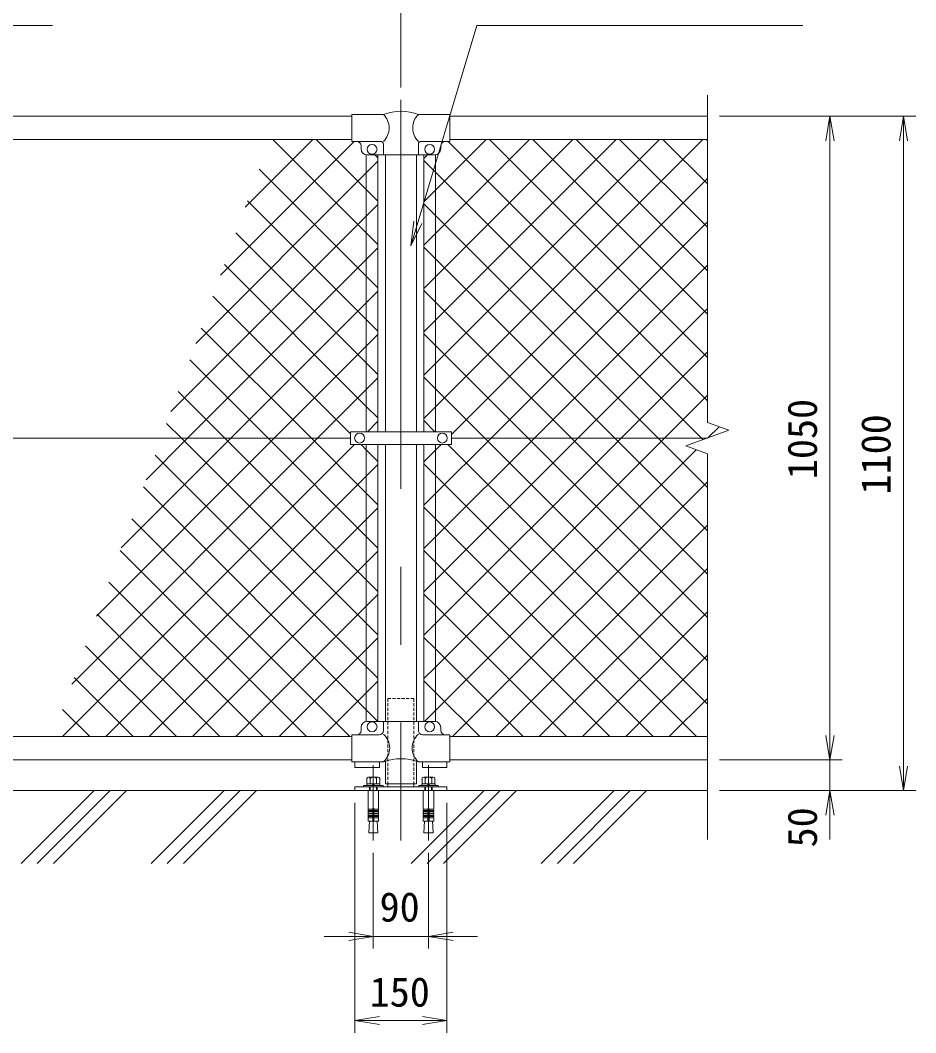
# Model space of a CAD drawing. Units: millimetres, scale not verified. Extents: x -4200 to 4200, y -2970 to 2970.
# Drawn here: x -2006 to -545, y 265 to 1917 of the extents above; entities that cross this region are included whole.
import ezdxf
from ezdxf.enums import TextEntityAlignment as Align

# ---------------------------------------------------------------- set-up
doc = ezdxf.new("R2010")
doc.units = ezdxf.units.MM
doc.header["$LTSCALE"] = 20
doc.linetypes.add('USER1', pattern=[50.8, 31.75, -6.35, 6.35, -6.35])
doc.linetypes.add('USER2', pattern=[0.375, 0.25, -0.125])
for name, color, linetype, lineweight in [('0-0_D-BMK', 2, 'USER1', 13), ('0-1_D-STR1', 1, 'Continuous', 18), ('0-2_D-STR-DIM', 7, 'Continuous', 9), ('0-3_0', 3, 'Continuous', 18), ('0-5_D-STR3', 3, 'Continuous', 13), ('0-6_D-STR2', 7, 'Continuous', 9), ('0-7_D-STR-TXT', 7, 'Continuous', 9), ('0-B_D-BGD', 7, 'Continuous', 9), ('0-D_D-DCR-HCH', 7, 'Continuous', 9)]:
    doc.layers.add(name, color=color, linetype=linetype, lineweight=lineweight)
doc.styles.add('ＭＳ ゴシック', font='')
doc.styles.get('ＭＳ ゴシック').set_extended_font_data('MS Gothic')

# ---------------------------------------------------------------- blocks, each defined once
blk = doc.blocks.new('_Open')
at = {"layer": '0-3_0', "color": 7, "lineweight": 9}
blk.add_line((-20, 3.33), (0, 0), dxfattribs=at)
blk.add_lwpolyline([(-20, -3.33), (0, 0), (-20, 0)], dxfattribs=at)

msp = doc.modelspace()

# ---------------------------------------------------------------- linework, layer by layer
at = {"layer": '0-0_D-BMK'}
for p, q in [((-1384.65, 1787.29), (-1384.65, 578.82)), ((-1429.65, 701.83), (-1429.65, 578.82)), ((-1339.65, 701.83), (-1339.65, 578.82))]:
    msp.add_line(p, q, dxfattribs=at)
at = {"layer": '0-1_D-STR1'}
for p, q in [((-3304.65, 1760.23), (-1464.65, 1760.23)), ((-1304.65, 1760.23), (-884.65, 1760.23)), ((-3304.65, 1722.23), (-1464.65, 1722.23)), ((-1304.65, 1722.23), (-884.65, 1722.23)), ((-1410.05, 1697.23), (-1410.05, 1245.73)), ((-1359.25, 1697.23), (-1359.25, 1245.73)), ((-1410.05, 1224.73), (-1410.05, 773.23)), ((-1359.25, 1224.73), (-1359.25, 773.23)), ((-3304.65, 748.23), (-1464.65, 748.23)), ((-1304.65, 748.23), (-884.65, 748.23)), ((-3304.65, 710.23), (-1464.65, 710.23)), ((-1304.65, 710.23), (-884.65, 710.23)), ((-1410.05, 707.23), (-1410.05, 671.23)), ((-1359.25, 707.23), (-1359.25, 671.23)), ((-1410.05, 671.23), (-1359.25, 671.23))]:
    msp.add_line(p, q, dxfattribs=at)
at = {"layer": '0-2_D-STR-DIM'}
for p, q in [((-1384.65, 1807.29), (-1384.65, 2095.23)), ((-1384.65, 1807.29), (-1384.65, 2095.23)), ((-884.65, 1794.49), (-884.65, 1260.88)), ((-864.65, 1760.23), (-664.65, 1760.23)), ((-864.65, 1760.23), (-544.65, 1760.23)), ((-684.65, 1720.23), (-684.65, 750.23)), ((-564.65, 1720.23), (-564.65, 700.23)), ((-849.42, 1248.05), (-884.65, 1260.88)), ((-919.89, 1222.4), (-849.42, 1248.05)), ((-884.65, 1209.57), (-919.89, 1222.4)), ((-884.65, 1209.57), (-884.65, 580.23)), ((-684.65, 750.23), (-684.65, 790.23)), ((-864.65, 710.23), (-664.65, 710.23)), ((-864.65, 710.23), (-664.65, 710.23)), ((-684.65, 710.23), (-684.65, 660.23)), ((-864.65, 660.23), (-664.65, 660.23)), ((-864.65, 660.23), (-544.65, 660.23)), ((-1459.65, 640.23), (-1459.65, 265.22)), ((-1309.65, 640.23), (-1309.65, 265.22)), ((-684.65, 620.23), (-684.65, 580.23)), ((-1429.65, 558.82), (-1429.65, 402.4)), ((-1339.65, 558.82), (-1339.65, 402.4)), ((-1469.65, 422.4), (-1509.65, 422.4)), ((-1429.65, 422.4), (-1339.65, 422.4)), ((-1299.65, 422.4), (-1259.65, 422.4)), ((-1419.65, 285.22), (-1349.65, 285.22))]:
    msp.add_line(p, q, dxfattribs=at)
at = {"layer": '0-5_D-STR3'}
for p, q in [((-1464.65, 1763.23), (-1464.65, 1719.23)), ((-1464.65, 1763.23), (-1413.2, 1763.23)), ((-1356.1, 1763.23), (-1304.65, 1763.23)), ((-1304.65, 1763.23), (-1304.65, 1719.23)), ((-1464.65, 1719.23), (-1417.9, 1719.23)), ((-1351.4, 1719.23), (-1304.65, 1719.23)), ((-1449.65, 1712.23), (-1449.65, 1707.23)), ((-1413.2, 1714.53), (-1413.2, 1697.23)), ((-1356.1, 1714.53), (-1356.1, 1697.23)), ((-1319.65, 1712.23), (-1319.65, 1707.23)), ((-1441.15, 1697.23), (-1441.15, 1245.73)), ((-1439.65, 1697.23), (-1329.65, 1697.23)), ((-1422.15, 1697.23), (-1422.15, 1245.73)), ((-1347.15, 1697.23), (-1347.15, 1245.73)), ((-1328.15, 1697.23), (-1328.15, 1245.73)), ((-1467.15, 1245.73), (-1467.15, 1224.73)), ((-1302.15, 1245.73), (-1467.15, 1245.73)), ((-1302.15, 1245.73), (-1302.15, 1224.73)), ((-3307.66, 1235.23), (-1467.15, 1235.23)), ((-1302.15, 1224.73), (-1467.15, 1224.73)), ((-1441.15, 1224.73), (-1441.15, 773.11)), ((-1422.15, 1224.73), (-1422.15, 773.23)), ((-1347.15, 1224.73), (-1347.15, 773.23)), ((-1328.15, 1224.73), (-1328.15, 773.11)), ((-1302.15, 1235.23), (-884.65, 1235.23)), ((-1449.65, 763.23), (-1449.65, 758.23)), ((-1439.65, 773.23), (-1329.65, 773.23)), ((-1413.2, 773.23), (-1413.2, 758.23)), ((-1356.1, 773.23), (-1356.1, 758.23)), ((-1319.65, 763.23), (-1319.65, 758.23)), ((-1464.65, 751.23), (-1464.65, 707.23)), ((-1420.2, 751.23), (-1464.65, 751.23)), ((-1304.65, 751.23), (-1349.1, 751.23)), ((-1304.65, 751.23), (-1304.65, 707.23)), ((-1413.2, 707.23), (-1464.65, 707.23)), ((-1459.65, 707.23), (-1459.65, 697.93)), ((-1419.65, 697.93), (-1459.65, 697.93)), ((-1419.65, 707.23), (-1419.65, 697.93)), ((-1304.65, 707.23), (-1356.1, 707.23)), ((-1349.65, 707.23), (-1349.65, 697.93)), ((-1309.65, 697.93), (-1349.65, 697.93)), ((-1309.65, 707.23), (-1309.65, 697.93)), ((-1406, 671.23), (-1406, 666.23)), ((-1363.3, 671.23), (-1363.3, 666.23)), ((-1438.3, 660.23), (-1421, 660.23)), ((-1348.3, 660.23), (-1331, 660.23))]:
    msp.add_line(p, q, dxfattribs=at)
at = {"layer": '0-5_D-STR3', "linetype": 'USER2'}
for p, q in [((-1406, 810.23), (-1406, 671.23)), ((-1406, 810.23), (-1363.3, 810.23)), ((-1363.3, 810.23), (-1363.3, 671.23))]:
    msp.add_line(p, q, dxfattribs=at)
at = {"layer": '0-5_D-STR3', "lineweight": 18}
for p, q in [((-1440.05, 679.83), (-1440.05, 671.53)), ((-1421.86, 682.33), (-1437.45, 682.33)), ((-1435.65, 682.33), (-1423.65, 682.33)), ((-1434.85, 671.53), (-1434.85, 679.83)), ((-1424.46, 671.53), (-1424.46, 679.83)), ((-1419.26, 671.53), (-1419.26, 679.83)), ((-1350.05, 679.83), (-1350.05, 671.53)), ((-1331.86, 682.33), (-1347.45, 682.33)), ((-1345.65, 682.33), (-1333.65, 682.33)), ((-1344.85, 671.53), (-1344.85, 679.83)), ((-1334.46, 671.53), (-1334.46, 679.83)), ((-1329.26, 671.53), (-1329.26, 679.83)), ((-1445.65, 668.53), (-1445.65, 666.23)), ((-1413.65, 668.53), (-1445.65, 668.53)), ((-1445.65, 666.23), (-1413.65, 666.23)), ((-1418.9, 671.53), (-1440.4, 671.53)), ((-1440.4, 671.53), (-1440.4, 668.53)), ((-1440.4, 668.53), (-1418.9, 668.53)), ((-1440.05, 671.53), (-1419.26, 671.53)), ((-1435.65, 666.23), (-1435.65, 660.23)), ((-1434.57, 660.23), (-1434.57, 666.23)), ((-1431.15, 671.53), (-1430.35, 668.53)), ((-1428.15, 668.53), (-1428.96, 671.53)), ((-1424.73, 660.23), (-1424.73, 666.23)), ((-1423.65, 660.23), (-1423.65, 666.23)), ((-1418.9, 668.53), (-1418.9, 671.53)), ((-1413.65, 666.23), (-1413.65, 668.53)), ((-1355.65, 668.53), (-1355.65, 666.23)), ((-1323.65, 668.53), (-1355.65, 668.53)), ((-1355.65, 666.23), (-1323.65, 666.23)), ((-1328.9, 671.53), (-1350.4, 671.53)), ((-1350.4, 671.53), (-1350.4, 668.53)), ((-1350.4, 668.53), (-1328.9, 668.53)), ((-1350.05, 671.53), (-1329.26, 671.53)), ((-1345.65, 666.23), (-1345.65, 660.23)), ((-1344.57, 660.23), (-1344.57, 666.23)), ((-1341.15, 671.53), (-1340.35, 668.53)), ((-1338.15, 668.53), (-1338.96, 671.53)), ((-1334.73, 660.23), (-1334.73, 666.23)), ((-1333.65, 660.23), (-1333.65, 666.23)), ((-1328.9, 668.53), (-1328.9, 671.53)), ((-1323.65, 666.23), (-1323.65, 668.53)), ((-1438.3, 660.23), (-1438.3, 630.19)), ((-1421, 660.23), (-1421, 630.19)), ((-1348.3, 660.23), (-1348.3, 630.19)), ((-1331, 660.23), (-1331, 630.19)), ((-1430.65, 630.19), (-1438.3, 630.19)), ((-1438.3, 627.69), (-1437.87, 630.15)), ((-1438.3, 627.69), (-1430.65, 627.69)), ((-1438.3, 627.69), (-1438.3, 626.19)), ((-1430.65, 630.19), (-1430.65, 610.23)), ((-1428.65, 630.19), (-1421, 630.19)), ((-1428.65, 630.19), (-1428.65, 610.23)), ((-1421, 627.69), (-1428.65, 627.69)), ((-1421, 627.69), (-1421.44, 630.15)), ((-1421, 627.69), (-1421, 626.19)), ((-1340.65, 630.19), (-1348.3, 630.19)), ((-1348.3, 627.69), (-1347.87, 630.15)), ((-1348.3, 627.69), (-1340.65, 627.69)), ((-1348.3, 627.69), (-1348.3, 626.19)), ((-1340.65, 630.19), (-1340.65, 610.23)), ((-1338.65, 630.19), (-1331, 630.19)), ((-1338.65, 630.19), (-1338.65, 610.23)), ((-1331, 627.69), (-1338.65, 627.69)), ((-1331, 627.69), (-1331.44, 630.15)), ((-1331, 627.69), (-1331, 626.19)), ((-1438.3, 626.19), (-1430.65, 626.19)), ((-1438.3, 623.69), (-1437.87, 626.15)), ((-1438.3, 623.69), (-1430.65, 623.69)), ((-1438.3, 623.69), (-1438.3, 622.19)), ((-1438.3, 622.19), (-1430.65, 622.19)), ((-1438.3, 619.69), (-1437.87, 622.15)), ((-1438.3, 619.69), (-1430.65, 619.69)), ((-1438.3, 619.69), (-1438.3, 618.19)), ((-1438.3, 615.73), (-1437.87, 618.19)), ((-1438.3, 618.19), (-1430.65, 618.19)), ((-1438.3, 615.73), (-1430.65, 615.73)), ((-1438.3, 615.73), (-1438.3, 610.23)), ((-1421, 626.19), (-1428.65, 626.19)), ((-1421, 623.69), (-1428.65, 623.69)), ((-1421, 622.19), (-1428.65, 622.19)), ((-1421, 619.69), (-1428.65, 619.69)), ((-1421, 618.19), (-1428.65, 618.19)), ((-1421, 615.73), (-1428.65, 615.73)), ((-1421, 623.69), (-1421.44, 626.15)), ((-1421, 619.69), (-1421.44, 622.15)), ((-1421, 615.73), (-1421.44, 618.19)), ((-1421, 623.69), (-1421, 622.19)), ((-1421, 619.69), (-1421, 618.19)), ((-1421, 615.73), (-1421, 610.23)), ((-1348.3, 626.19), (-1340.65, 626.19)), ((-1348.3, 623.69), (-1347.87, 626.15)), ((-1348.3, 623.69), (-1340.65, 623.69)), ((-1348.3, 623.69), (-1348.3, 622.19)), ((-1348.3, 622.19), (-1340.65, 622.19)), ((-1348.3, 619.69), (-1347.87, 622.15)), ((-1348.3, 619.69), (-1340.65, 619.69)), ((-1348.3, 619.69), (-1348.3, 618.19)), ((-1348.3, 615.73), (-1347.87, 618.19)), ((-1348.3, 618.19), (-1340.65, 618.19)), ((-1348.3, 615.73), (-1340.65, 615.73)), ((-1348.3, 615.73), (-1348.3, 610.23)), ((-1331, 626.19), (-1338.65, 626.19)), ((-1331, 623.69), (-1338.65, 623.69)), ((-1331, 622.19), (-1338.65, 622.19)), ((-1331, 619.69), (-1338.65, 619.69)), ((-1331, 618.19), (-1338.65, 618.19)), ((-1331, 615.73), (-1338.65, 615.73)), ((-1331, 623.69), (-1331.44, 626.15)), ((-1331, 619.69), (-1331.44, 622.15)), ((-1331, 615.73), (-1331.44, 618.19)), ((-1331, 623.69), (-1331, 622.19)), ((-1331, 619.69), (-1331, 618.19)), ((-1331, 615.73), (-1331, 610.23)), ((-1438.3, 610.23), (-1421, 610.23)), ((-1436.15, 610.23), (-1437.23, 591.13)), ((-1423.16, 610.23), (-1422.08, 591.13)), ((-1348.3, 610.23), (-1331, 610.23)), ((-1346.15, 610.23), (-1347.23, 591.13)), ((-1333.16, 610.23), (-1332.08, 591.13)), ((-1422.08, 591.13), (-1437.23, 591.13)), ((-1332.08, 591.13), (-1347.23, 591.13))]:
    msp.add_line(p, q, dxfattribs=at)
at = {"layer": '0-5_D-STR3'}
msp.add_lwpolyline([(-1459.65, 660.23), (-1309.65, 660.23), (-1309.65, 666.23), (-1459.65, 666.23)], close=True, dxfattribs=at)
for centre in [(-1431.65, 1706.23), (-1337.65, 1706.23), (-1452.15, 1235.23), (-1317.15, 1235.23), (-1431.65, 764.23), (-1337.65, 764.23)]:
    msp.add_circle(centre, 8, dxfattribs=at)
for centre, radius, start, end in [((-1384.65, 1688.49), 80, 69.0916, 110.9084), ((-1434.46, 1741.23), 30.59, 314.01503, 45.98497), ((-1334.85, 1741.23), 30.59, 134.01503, 225.98497), ((-1456.65, 1712.23), 7, 0, 90), ((-1417.9, 1714.53), 4.7, 0, 90), ((-1351.4, 1714.53), 4.7, 90, 180), ((-1312.65, 1712.23), 7, 90, 180), ((-1439.65, 1707.23), 10, 180, 270), ((-1329.65, 1707.23), 10, 270, 0), ((-1439.65, 763.23), 10, 90, 180), ((-1329.65, 763.23), 10, 0, 90), ((-1456.65, 758.23), 7, 270, 0), ((-1420.2, 758.23), 7, 270, 0), ((-1432.33, 729.67), 29.48, 310.4464, 49.5536), ((-1336.98, 729.67), 29.48, 130.4464, 229.5536), ((-1349.1, 758.23), 7, 180, 270), ((-1312.65, 758.23), 7, 180, 270), ((-1384.65, 626.74), 85.4, 70.46947, 109.53053)]:
    msp.add_arc(centre, radius, start, end, dxfattribs=at)
at = {"layer": '0-5_D-STR3', "lineweight": 18}
for centre, radius, start, end in [((-1437.45, 679.73), 2.6, 2.20423, 177.79577), ((-1429.65, 675.68), 6.65, 38.61324, 141.38676), ((-1421.86, 679.73), 2.6, 2.20423, 177.79577), ((-1347.45, 679.73), 2.6, 2.20423, 177.79577), ((-1339.65, 675.68), 6.65, 38.61324, 141.38676), ((-1331.86, 679.73), 2.6, 2.20423, 177.79577), ((-1429.65, 630.19), 1, 0, 180), ((-1339.65, 630.19), 1, 0, 180)]:
    msp.add_arc(centre, radius, start, end, dxfattribs=at)
at = {"layer": '0-6_D-STR2'}
for p, q in [((-1679.03, 1500.93), (-1460.73, 1719.23)), ((-1638.57, 1612.1), (-1528.44, 1722.23)), ((-1441.15, 1569.91), (-1593.47, 1722.23)), ((-1441.15, 1640.62), (-1522.76, 1722.23)), ((-1328.15, 1639.67), (-1245.6, 1722.23)), ((-1328.15, 1568.96), (-1174.89, 1722.23)), ((-1328.15, 1498.25), (-1104.18, 1722.23)), ((-1328.15, 1427.54), (-1033.47, 1722.23)), ((-1328.15, 1356.83), (-962.76, 1722.23)), ((-1328.15, 1286.12), (-892.05, 1722.23)), ((-884.65, 1296.26), (-1307.62, 1719.23)), ((-884.65, 1366.97), (-1239.91, 1722.23)), ((-884.65, 1437.68), (-1169.2, 1722.23)), ((-884.65, 1508.39), (-1098.49, 1722.23)), ((-884.65, 1579.1), (-1027.78, 1722.23)), ((-884.65, 1649.81), (-957.07, 1722.23)), ((-884.65, 1720.52), (-886.36, 1722.23)), ((-1441.15, 1668.09), (-1422.15, 1687.09)), ((-1422.15, 1692.34), (-1427.05, 1697.23)), ((-1347.15, 1691.38), (-1341.31, 1697.23)), ((-1441.15, 1499.2), (-1616.01, 1674.06)), ((-1719.5, 1389.75), (-1441.15, 1668.09)), ((-1302.15, 1241.41), (-884.65, 1658.91)), ((-1422.15, 1621.62), (-1441.15, 1640.62)), ((-1347.15, 1620.67), (-1328.15, 1639.67)), ((-1441.15, 1428.49), (-1634.88, 1622.22)), ((-1441.15, 1597.38), (-1422.15, 1616.38)), ((-1328.15, 1598.34), (-1347.15, 1617.34)), ((-1759.96, 1278.58), (-1441.15, 1597.38)), ((-965.05, 1235.23), (-1328.15, 1598.34)), ((-1237.63, 1235.23), (-884.65, 1588.2)), ((-1441.15, 1357.78), (-1653.75, 1570.38)), ((-1422.15, 1550.91), (-1441.15, 1569.91)), ((-1347.15, 1549.96), (-1328.15, 1568.96)), ((-1441.15, 1526.67), (-1422.15, 1545.67)), ((-1328.15, 1527.62), (-1347.15, 1546.62)), ((-1732.6, 1235.23), (-1441.15, 1526.67)), ((-1035.76, 1235.23), (-1328.15, 1527.62)), ((-1441.15, 1287.07), (-1672.62, 1518.54)), ((-1166.92, 1235.23), (-884.65, 1517.49)), ((-1422.15, 1480.2), (-1441.15, 1499.2)), ((-1347.15, 1479.25), (-1328.15, 1498.25)), ((-1441.15, 1455.96), (-1422.15, 1474.96)), ((-1328.15, 1456.91), (-1347.15, 1475.91)), ((-1467.15, 1242.36), (-1691.49, 1466.7)), ((-1661.89, 1235.23), (-1441.15, 1455.96)), ((-1106.47, 1235.23), (-1328.15, 1456.91)), ((-1096.21, 1235.23), (-884.65, 1446.78)), ((-1422.15, 1409.49), (-1441.15, 1428.49)), ((-1347.15, 1408.54), (-1328.15, 1427.54)), ((-1530.73, 1235.23), (-1710.36, 1414.85)), ((-1441.15, 1385.25), (-1422.15, 1404.25)), ((-1328.15, 1386.2), (-1347.15, 1405.2)), ((-1591.18, 1235.23), (-1441.15, 1385.25)), ((-1177.18, 1235.23), (-1328.15, 1386.2)), ((-1025.49, 1235.23), (-884.65, 1376.07)), ((-1601.44, 1235.23), (-1729.23, 1363.01)), ((-1422.15, 1338.78), (-1441.15, 1357.78)), ((-1347.15, 1337.83), (-1328.15, 1356.83)), ((-1441.15, 1314.54), (-1422.15, 1333.54)), ((-1328.15, 1315.49), (-1347.15, 1334.49)), ((-1672.15, 1235.23), (-1748.1, 1311.17)), ((-1520.47, 1235.23), (-1441.15, 1314.54)), ((-1247.89, 1235.23), (-1328.15, 1315.49)), ((-954.78, 1235.23), (-884.65, 1305.36)), ((-1422.15, 1268.07), (-1441.15, 1287.07)), ((-1347.15, 1267.12), (-1328.15, 1286.12)), ((-1742.86, 1235.23), (-1766.97, 1259.33)), ((-1439.26, 1245.73), (-1422.15, 1262.83)), ((-1329.1, 1245.73), (-1347.15, 1263.78)), ((-883.74, 1235.56), (-865.42, 1253.88)), ((-1936.76, 748.23), (-1460.26, 1224.73)), ((-1921.82, 833.88), (-1520.47, 1235.23)), ((-1881.35, 945.05), (-1591.18, 1235.23)), ((-1840.89, 1056.23), (-1661.89, 1235.23)), ((-1800.42, 1167.4), (-1732.6, 1235.23)), ((-1441.15, 933.52), (-1742.86, 1235.23)), ((-1441.15, 1004.23), (-1672.15, 1235.23)), ((-1441.15, 1074.94), (-1601.44, 1235.23)), ((-1441.15, 1145.65), (-1530.73, 1235.23)), ((-1328.15, 1144.7), (-1237.63, 1235.23)), ((-1328.15, 1073.99), (-1166.92, 1235.23)), ((-1328.15, 1003.28), (-1096.21, 1235.23)), ((-1328.15, 932.57), (-1025.49, 1235.23)), ((-1328.15, 861.86), (-954.78, 1235.23)), ((-884.65, 801.28), (-1308.1, 1224.73)), ((-884.65, 871.99), (-1247.89, 1235.23)), ((-884.65, 942.7), (-1177.18, 1235.23)), ((-884.65, 1013.41), (-1106.47, 1235.23)), ((-884.65, 1084.12), (-1035.76, 1235.23)), ((-884.65, 1154.84), (-965.05, 1235.23)), ((-1441.15, 1173.12), (-1422.15, 1192.12)), ((-1328.15, 1174.07), (-1347.15, 1193.07)), ((-1866.05, 748.23), (-1441.15, 1173.12)), ((-902.31, 748.23), (-1328.15, 1174.07)), ((-1300.36, 748.23), (-884.65, 1163.93)), ((-1422.15, 1126.65), (-1441.15, 1145.65)), ((-1347.15, 1125.7), (-1328.15, 1144.7)), ((-1441.15, 1102.41), (-1422.15, 1121.41)), ((-1328.15, 1103.36), (-1347.15, 1122.36)), ((-1468, 748.23), (-1823.57, 1103.8)), ((-1795.34, 748.23), (-1441.15, 1102.41)), ((-973.02, 748.23), (-1328.15, 1103.36)), ((-1229.65, 748.23), (-884.65, 1093.22)), ((-1422.15, 1055.94), (-1441.15, 1074.94)), ((-1347.15, 1054.99), (-1328.15, 1073.99)), ((-1538.71, 748.23), (-1842.44, 1051.96)), ((-1441.15, 1031.7), (-1422.15, 1050.7)), ((-1328.15, 1032.65), (-1347.15, 1051.65)), ((-1724.63, 748.23), (-1441.15, 1031.7)), ((-1043.73, 748.23), (-1328.15, 1032.65)), ((-1158.94, 748.23), (-884.65, 1022.51)), ((-1609.42, 748.23), (-1861.31, 1000.12)), ((-1422.15, 985.23), (-1441.15, 1004.23)), ((-1347.15, 984.28), (-1328.15, 1003.28)), ((-1441.15, 960.99), (-1422.15, 979.99)), ((-1328.15, 961.94), (-1347.15, 980.94)), ((-1653.92, 748.23), (-1441.15, 960.99)), ((-1114.44, 748.23), (-1328.15, 961.94)), ((-1680.13, 748.23), (-1880.18, 948.28)), ((-1088.23, 748.23), (-884.65, 951.8)), ((-1422.15, 914.52), (-1441.15, 933.52)), ((-1347.15, 913.57), (-1328.15, 932.57)), ((-1441.15, 890.28), (-1422.15, 909.28)), ((-1328.15, 891.23), (-1347.15, 910.23)), ((-1750.84, 748.23), (-1899.05, 896.44)), ((-1583.2, 748.23), (-1441.15, 890.28)), ((-1185.15, 748.23), (-1328.15, 891.23)), ((-1017.52, 748.23), (-884.65, 881.09)), ((-1347.15, 842.86), (-1328.15, 861.86)), ((-1821.55, 748.23), (-1917.92, 844.59)), ((-1441.15, 819.57), (-1422.15, 838.57)), ((-1328.15, 820.52), (-1347.15, 839.52)), ((-1512.49, 748.23), (-1441.15, 819.57)), ((-1255.86, 748.23), (-1328.15, 820.52)), ((-946.81, 748.23), (-884.65, 810.38)), ((-1892.26, 748.23), (-1936.79, 792.75))]:
    msp.add_line(p, q, dxfattribs=at)
for points in [[(-891.75, 1232.64), (-894.33, 1235.23), (-1328.15, 1669.05), (-1347.15, 1688.05)], [(-1422.15, 1197.36), (-1441.15, 1216.36), (-1449.52, 1224.73)], [(-1347.15, 1196.41), (-1328.15, 1215.41), (-1318.84, 1224.73)], [(-1422.15, 843.81), (-1441.15, 862.81), (-1785.83, 1207.49)], [(-1346.07, 773.23), (-1328.15, 791.15), (-903.03, 1216.26)], [(-1422.28, 773.23), (-1441.15, 792.1), (-1804.7, 1155.65)]]:
    msp.add_lwpolyline(points, dxfattribs=at)
at = {"layer": '0-7_D-STR-TXT'}
for points in [[(-1952.84, 1908.23), (-2489.13, 1908.23), (-2547.78, 1751.66)], [(-729.04, 1908.23), (-1260.7, 1908.23), (-1367.98, 1550.61)]]:
    msp.add_lwpolyline(points, dxfattribs=at)
at = {"layer": '0-B_D-BGD'}
msp.add_line((-3709.65, 660.23), (-884.65, 660.23), dxfattribs=at)
at = {"layer": '0-D_D-DCR-HCH'}
for p, q in [((-2004.46, 541.17), (-1885.39, 660.23)), ((-1977.94, 541.17), (-1858.88, 660.23)), ((-1951.42, 541.17), (-1832.36, 660.23)), ((-1792.32, 541.17), (-1673.26, 660.23)), ((-1765.81, 541.17), (-1646.75, 660.23)), ((-1739.29, 541.17), (-1620.23, 660.23)), ((-1368.06, 541.17), (-1249, 660.23)), ((-1341.54, 541.17), (-1222.48, 660.23)), ((-1315.03, 541.17), (-1195.97, 660.23)), ((-1155.93, 541.17), (-1036.87, 660.23)), ((-1129.41, 541.17), (-1010.35, 660.23)), ((-1102.89, 541.17), (-983.83, 660.23))]:
    msp.add_line(p, q, dxfattribs=at)

# ---------------------------------------------------------------- block references
at = {"layer": '0-2_D-STR-DIM', "xscale": 2, "yscale": 2}
for p, rotation in [((-684.65, 1760.23), 90), ((-564.65, 1760.23), 90), ((-684.65, 710.23), 270), ((-684.65, 710.23), 270), ((-564.65, 660.23), 270), ((-684.65, 660.23), 90), ((-1339.65, 422.4), 180), ((-1459.65, 285.22), 180)]:
    msp.add_blockref('_Open', p, dxfattribs=dict(at, rotation=rotation))
for p in [(-1429.65, 422.4), (-1309.65, 285.22)]:
    msp.add_blockref('_Open', p, dxfattribs=at)
at = {"layer": '0-7_D-STR-TXT', "xscale": 2, "yscale": 2, "rotation": 253.30154}
msp.add_blockref('_Open', (-1368.56, 1548.7), dxfattribs=at)

# ---------------------------------------------------------------- texts
at = {"layer": '0-2_D-STR-DIM', "style": 'ＭＳ ゴシック'}
for s, p in [('1050', (-691.4, 1168.33)), ('1100', (-571.4, 1143.33)), ('50', (-691.4, 567.6))]:
    msp.add_text(s, height=48.09, rotation=90, dxfattribs=at).set_placement(p, align=Align.BOTTOM_LEFT)
for s, p in [('90', (-1419.4, 432.06)), ('150', (-1435.58, 293.36))]:
    msp.add_text(s, height=48.09, dxfattribs=at).set_placement(p, align=Align.BOTTOM_LEFT)

doc.saveas('drawing.dxf')
